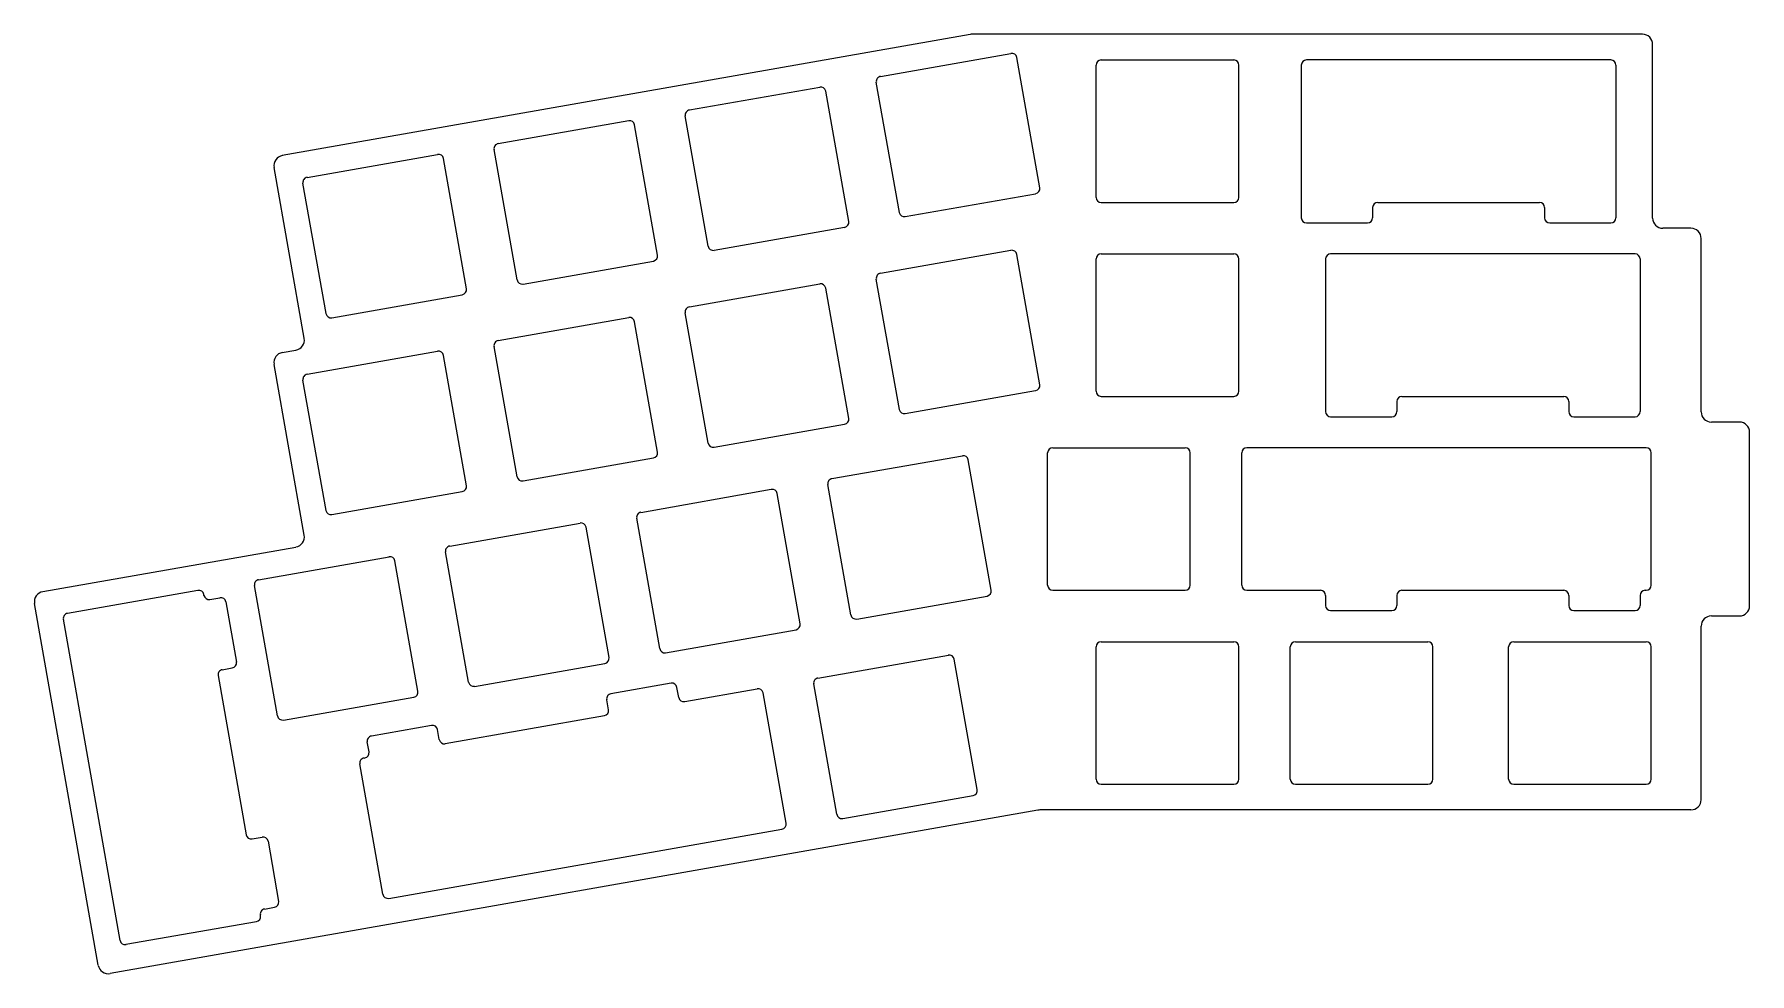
# Model space of a CAD drawing. Extents: x -140 to 29, y -83 to 10.
import ezdxf

# ---------------------------------------------------------------- set-up
doc = ezdxf.new("R2010")
doc.units = 0
doc.layers.add('edge cuts plate', color=7, linetype='CONTINUOUS', lineweight=5, true_color=0xffffff)

msp = doc.modelspace()

# ---------------------------------------------------------------- linework, layer by layer
at = {"layer": 'edge cuts plate', "linetype": 'CONTINUOUS'}
for p, q in [((-47.95, 9.51), (-115.47, -2.4)), ((18.05, 9.53), (-47.77, 9.53)), ((19.05, -8.53), (19.05, 8.53)), ((-113.32, -20.34), (-116.28, -3.55)), ((22.81, -9.53), (20.05, -9.53)), ((23.81, -27.57), (23.81, -10.53)), ((-115.47, -21.74), (-114.13, -21.5)), ((-113.32, -39.69), (-116.28, -22.9)), ((27.57, -28.57), (24.81, -28.57)), ((28.57, -46.62), (28.57, -29.57)), ((-138.99, -45.23), (-114.13, -40.85)), ((-133.53, -81.94), (-139.8, -46.39)), ((23.81, -65.67), (23.81, -48.62)), ((24.81, -47.62), (27.57, -47.62)), ((-41.29, -66.69), (-132.37, -82.75)), ((22.81, -66.67), (-41.11, -66.67))]:
    msp.add_line(p, q, dxfattribs=at)
at = {"layer": 'edge cuts plate'}
for p, q in [((-56.75, 5.39), (-43.95, 7.65)), ((-41.11, -5.56), (-43.37, 7.25)), ((-35.08, 7), (-22.07, 7)), ((14.94, 7), (-14.94, 7)), ((-35.58, -6.5), (-35.58, 6.5)), ((-21.57, -6.5), (-21.57, 6.5)), ((-15.44, 6.5), (-15.44, -8.5)), ((15.44, 6.5), (15.44, -8.5)), ((-75.51, 2.09), (-62.71, 4.34)), ((-59.87, -8.86), (-62.13, 3.94)), ((-54.9, -7.99), (-57.16, 4.81)), ((-94.27, -1.22), (-81.47, 1.04)), ((-78.63, -12.17), (-80.89, 0.63)), ((-73.66, -11.3), (-75.92, 1.51)), ((-113.03, -4.53), (-100.23, -2.27)), ((-97.39, -15.48), (-99.65, -2.68)), ((-92.42, -14.6), (-94.68, -1.8)), ((-111.18, -17.91), (-113.44, -5.11)), ((-54.32, -8.39), (-41.52, -6.14)), ((-35.08, -7), (-22.07, -7)), ((-8.44, -7.5), (-8.44, -8.5)), ((-7.94, -7), (7.94, -7)), ((8.44, -7.5), (8.44, -8.5)), ((-73.08, -11.7), (-60.28, -9.44)), ((-14.94, -9), (-8.94, -9)), ((8.94, -9), (14.94, -9)), ((-56.75, -13.95), (-43.95, -11.69)), ((-91.84, -15.01), (-79.04, -12.75)), ((-41.11, -24.9), (-43.37, -12.1)), ((-35.58, -25.55), (-35.58, -12.55)), ((-35.08, -12.05), (-22.07, -12.05)), ((-21.57, -25.55), (-21.57, -12.55)), ((-13.06, -12.55), (-13.06, -27.55)), ((17.32, -12.05), (-12.56, -12.05)), ((17.82, -12.55), (17.82, -27.55)), ((-75.51, -17.26), (-62.71, -15)), ((-54.9, -27.33), (-57.16, -14.53)), ((-110.6, -18.32), (-97.8, -16.06)), ((-59.87, -28.21), (-62.13, -15.41)), ((-94.27, -20.57), (-81.47, -18.31)), ((-73.66, -30.64), (-75.92, -17.84)), ((-78.63, -31.52), (-80.89, -18.71)), ((-113.03, -23.87), (-100.23, -21.62)), ((-92.42, -33.95), (-94.68, -21.15)), ((-97.39, -34.82), (-99.65, -22.02)), ((-111.18, -37.26), (-113.44, -24.45)), ((-54.32, -27.74), (-41.52, -25.48)), ((-35.08, -26.05), (-22.07, -26.05)), ((-6.06, -26.55), (-6.06, -27.55)), ((-5.56, -26.05), (10.32, -26.05)), ((10.82, -26.55), (10.82, -27.55)), ((-12.56, -28.05), (-6.56, -28.05)), ((11.32, -28.05), (17.32, -28.05)), ((-73.08, -31.05), (-60.28, -28.79)), ((-61.51, -34.13), (-48.71, -31.88)), ((-40.34, -44.6), (-40.34, -31.6)), ((-39.84, -31.1), (-26.84, -31.1)), ((-26.34, -44.6), (-26.34, -31.6)), ((-21.29, -44.6), (-21.29, -31.6)), ((18.41, -31.1), (-20.79, -31.1)), ((18.91, -44.6), (18.91, -31.6)), ((-91.84, -34.35), (-79.04, -32.1)), ((-45.87, -45.08), (-48.13, -32.28)), ((-80.27, -37.44), (-67.47, -35.18)), ((-59.66, -47.52), (-61.92, -34.71)), ((-110.6, -37.66), (-97.8, -35.4)), ((-64.64, -48.39), (-66.89, -35.59)), ((-99.03, -40.75), (-86.23, -38.49)), ((-78.42, -50.82), (-80.68, -38.02)), ((-83.4, -51.7), (-85.65, -38.9)), ((-117.8, -44.06), (-104.99, -41.8)), ((-97.18, -54.13), (-99.44, -41.33)), ((-102.16, -55.01), (-104.41, -42.21)), ((-123.75, -45.11), (-136.56, -47.37)), ((-115.94, -57.44), (-118.2, -44.64)), ((-39.84, -45.1), (-26.84, -45.1)), ((-20.79, -45.1), (-13.56, -45.1)), ((-5.56, -45.1), (10.32, -45.1)), ((18.32, -45.1), (18.41, -45.1)), ((-123.16, -45.6), (-123.17, -45.51)), ((-122.58, -46.01), (-121.6, -45.83)), ((-121.02, -46.24), (-119.97, -52.15)), ((-59.08, -47.92), (-46.28, -45.66)), ((-13.06, -45.6), (-13.06, -46.6)), ((-12.56, -47.1), (-6.56, -47.1)), ((-6.06, -45.6), (-6.06, -46.6)), ((10.82, -45.6), (10.82, -46.6)), ((11.32, -47.1), (17.32, -47.1)), ((17.82, -45.6), (17.82, -46.6)), ((-131.4, -79.51), (-136.96, -47.94)), ((-77.84, -51.23), (-65.04, -48.97)), ((-35.08, -50.15), (-22.07, -50.15)), ((-16.02, -50.15), (-3.03, -50.15)), ((5.41, -50.15), (18.41, -50.15)), ((-62.9, -53.72), (-50.09, -51.46)), ((-47.26, -64.67), (-49.51, -51.87)), ((-35.58, -63.65), (-35.58, -50.65)), ((-21.57, -63.65), (-21.57, -50.65)), ((-16.52, -63.65), (-16.52, -50.65)), ((-2.53, -63.65), (-2.53, -50.65)), ((4.91, -63.65), (4.91, -50.65)), ((18.91, -63.65), (18.91, -50.65)), ((-121.77, -53.48), (-119.01, -69.11)), ((-121.36, -52.9), (-120.38, -52.73)), ((-96.6, -54.54), (-83.8, -52.28)), ((-77.31, -54.23), (-83.22, -55.27)), ((-76.55, -55.62), (-76.73, -54.64)), ((-75.97, -56.03), (-68.85, -54.77)), ((-66.02, -67.98), (-68.27, -55.18)), ((-61.04, -67.1), (-63.3, -54.3)), ((-115.36, -57.85), (-102.56, -55.59)), ((-83.45, -56.84), (-83.62, -55.85)), ((-100.82, -58.38), (-106.73, -59.42)), ((-100.07, -59.77), (-100.24, -58.78)), ((-83.85, -57.42), (-99.49, -60.17)), ((-106.96, -60.98), (-107.13, -60)), ((-105.6, -74.96), (-107.86, -62.16)), ((-107.45, -61.58), (-107.37, -61.56)), ((-60.46, -67.51), (-47.66, -65.25)), ((-35.08, -64.15), (-22.07, -64.15)), ((-16.02, -64.15), (-3.03, -64.15)), ((5.41, -64.15), (18.41, -64.15)), ((-105.02, -75.37), (-66.42, -68.56)), ((-118.43, -69.52), (-117.45, -69.34)), ((-116.87, -69.75), (-115.83, -75.66)), ((-117.61, -77.08), (-117.62, -76.99)), ((-117.22, -76.41), (-116.23, -76.24)), ((-118.01, -77.66), (-130.82, -79.91))]:
    msp.add_line(p, q, dxfattribs=at)
for centre, radius, start, end in [((-47.77, 8.53), 1, 89.9997, 100), ((18.05, 8.53), 1, 0, 90), ((-43.86, 7.16), 0.5, 10, 100), ((-35.08, 6.5), 0.5, 90, 180), ((-22.07, 6.5), 0.5, 0, 90), ((-14.94, 6.5), 0.5, 90, 180), ((14.94, 6.5), 0.5, 0, 90), ((-56.66, 4.9), 0.5, 100, 190), ((-62.62, 3.85), 0.5, 10, 100), ((-75.42, 1.59), 0.5, 100, 190), ((-81.38, 0.54), 0.5, 10, 100), ((-94.19, -1.71), 0.5, 100, 190), ((-115.29, -3.38), 1, -260, -170), ((-100.14, -2.77), 0.5, 10, 100), ((-112.95, -5.02), 0.5, 100, 190), ((-41.6, -5.64), 0.5, 280, 10), ((-35.08, -6.5), 0.5, 180, 270), ((-22.07, -6.5), 0.5, 270, 0), ((-54.41, -7.9), 0.5, 190, 280), ((-7.94, -7.5), 0.5, 90, 180), ((7.94, -7.5), 0.5, 0, 90), ((-60.36, -8.95), 0.5, 280, 10), ((-14.94, -8.5), 0.5, 180, 270), ((-8.94, -8.5), 0.5, 270, 0), ((8.94, -8.5), 0.5, 180, 270), ((14.94, -8.5), 0.5, 270, 0), ((20.05, -8.53), 1, -180, -90), ((22.81, -10.53), 1, 0, 90), ((-73.17, -11.21), 0.5, 190, 280), ((-43.86, -12.19), 0.5, 10, 100), ((-79.13, -12.26), 0.5, 280, 10), ((-35.08, -12.55), 0.5, 90, 180), ((-22.07, -12.55), 0.5, 0, 90), ((-12.56, -12.55), 0.5, 90, 180), ((17.32, -12.55), 0.5, 0, 90), ((-91.93, -14.52), 0.5, 190, 280), ((-62.62, -15.49), 0.5, 10, 100), ((-56.66, -14.44), 0.5, 100, 190), ((-97.89, -15.57), 0.5, 280, 10), ((-110.69, -17.83), 0.5, 190, 280), ((-81.38, -18.8), 0.5, 10, 100), ((-75.42, -17.75), 0.5, 100, 190), ((-115.29, -22.72), 1, -260, -170), ((-114.3, -20.52), 1, -80, 10), ((-100.14, -22.11), 0.5, 10, 100), ((-94.19, -21.06), 0.5, 100, 190), ((-112.95, -24.37), 0.5, 100, 190), ((-41.6, -24.99), 0.5, 280, 10), ((-35.08, -25.55), 0.5, 180, 270), ((-22.07, -25.55), 0.5, 270, 0), ((-5.56, -26.55), 0.5, 90, 180), ((10.32, -26.55), 0.5, 0, 90), ((-60.36, -28.3), 0.5, 280, 10), ((-54.41, -27.25), 0.5, 190, 280), ((-12.56, -27.55), 0.5, 180, 270), ((-6.56, -27.55), 0.5, 270, 0), ((11.32, -27.55), 0.5, 180, 270), ((17.32, -27.55), 0.5, 270, 0), ((24.81, -27.57), 1, -180, -90), ((27.57, -29.57), 1, 0, 90), ((-79.13, -31.6), 0.5, 280, 10), ((-73.17, -30.55), 0.5, 190, 280), ((-48.62, -32.37), 0.5, 10, 100), ((-39.84, -31.6), 0.5, 90, 180), ((-26.84, -31.6), 0.5, 0, 90), ((-20.79, -31.6), 0.5, 90, 180), ((18.41, -31.6), 0.5, 0, 90), ((-97.89, -34.91), 0.5, 280, 10), ((-91.93, -33.86), 0.5, 190, 280), ((-67.38, -35.68), 0.5, 10, 100), ((-61.43, -34.63), 0.5, 100, 190), ((-110.69, -37.17), 0.5, 190, 280), ((-86.15, -38.98), 0.5, 10, 100), ((-80.19, -37.93), 0.5, 100, 190), ((-114.3, -39.86), 1, -80, 10), ((-104.91, -42.29), 0.5, 10, 100), ((-98.95, -41.24), 0.5, 100, 190), ((-138.81, -46.22), 1, -260, -170), ((-123.67, -45.6), 0.5, 10, 100), ((-117.71, -44.55), 0.5, 100, 190), ((-46.37, -45.17), 0.5, 280, 10), ((-39.84, -44.6), 0.5, 180, 270), ((-26.84, -44.6), 0.5, 270, 0), ((-20.79, -44.6), 0.5, 180, 270), ((-13.56, -45.6), 0.5, 0, 90), ((-5.56, -45.6), 0.5, 90, 180), ((10.32, -45.6), 0.5, 0, 90), ((18.32, -45.6), 0.5, 90, 180), ((18.41, -44.6), 0.5, 270, 0), ((-122.67, -45.51), 0.5, 190, 280), ((-121.51, -46.32), 0.5, 10, 100), ((-12.56, -46.6), 0.5, 180, 270), ((-6.56, -46.6), 0.5, 270, 0), ((11.32, -46.6), 0.5, 180, 270), ((17.32, -46.6), 0.5, 270, 0), ((27.57, -46.62), 1, -90, 0), ((-136.47, -47.86), 0.5, 100, 190), ((-65.13, -48.48), 0.5, 280, 10), ((-59.17, -47.43), 0.5, 190, 280), ((24.81, -48.62), 1, 90, 180), ((-35.08, -50.65), 0.5, 90, 180), ((-22.07, -50.65), 0.5, 0, 90), ((-16.02, -50.65), 0.5, 90, 180), ((-3.03, -50.65), 0.5, 0, 90), ((5.41, -50.65), 0.5, 90, 180), ((18.41, -50.65), 0.5, 0, 90), ((-120.47, -52.23), 0.5, 280, 10), ((-83.89, -51.79), 0.5, 280, 10), ((-77.93, -50.74), 0.5, 190, 280), ((-50.01, -51.96), 0.5, 10, 100), ((-121.28, -53.39), 0.5, 100, 190), ((-62.81, -54.21), 0.5, 100, 190), ((-102.65, -55.1), 0.5, 280, 10), ((-96.69, -54.04), 0.5, 190, 280), ((-83.13, -55.77), 0.5, 100, 190), ((-77.22, -54.72), 0.5, 10, 100), ((-68.77, -55.26), 0.5, 10, 100), ((-83.94, -56.92), 0.5, 280, 10), ((-76.06, -55.54), 0.5, 190, 280), ((-115.45, -57.35), 0.5, 190, 280), ((-100.73, -58.87), 0.5, 10, 100), ((-106.64, -59.91), 0.5, 100, 190), ((-99.57, -59.68), 0.5, 190, 280), ((-107.37, -62.07), 0.5, 100, 190), ((-107.45, -61.07), 0.5, 280, 10), ((-35.08, -63.65), 0.5, 180, 270), ((-22.07, -63.65), 0.5, 270, 0), ((-16.02, -63.65), 0.5, 180, 270), ((-3.03, -63.65), 0.5, 270, 0), ((5.41, -63.65), 0.5, 180, 270), ((18.41, -63.65), 0.5, 270, 0), ((-47.75, -64.76), 0.5, 280, 10), ((-60.55, -67.02), 0.5, 190, 280), ((-41.11, -67.68), 1, 90.0003, 100), ((22.81, -65.67), 1, -90, 0), ((-66.51, -68.07), 0.5, 280, 10), ((-118.52, -69.03), 0.5, 190, 280), ((-117.36, -69.84), 0.5, 10, 100), ((-116.32, -75.75), 0.5, 280, 10), ((-105.11, -74.87), 0.5, 190, 280), ((-118.1, -77.16), 0.5, 280, 10), ((-118.1, -77.16), 0.5, 280, 10), ((-117.13, -76.9), 0.5, 100, 190), ((-130.9, -79.42), 0.5, 190, 280), ((-132.55, -81.77), 1, -170, -79.9992)]:
    msp.add_arc(centre, radius, start, end, dxfattribs=at)

doc.saveas('drawing.dxf')
